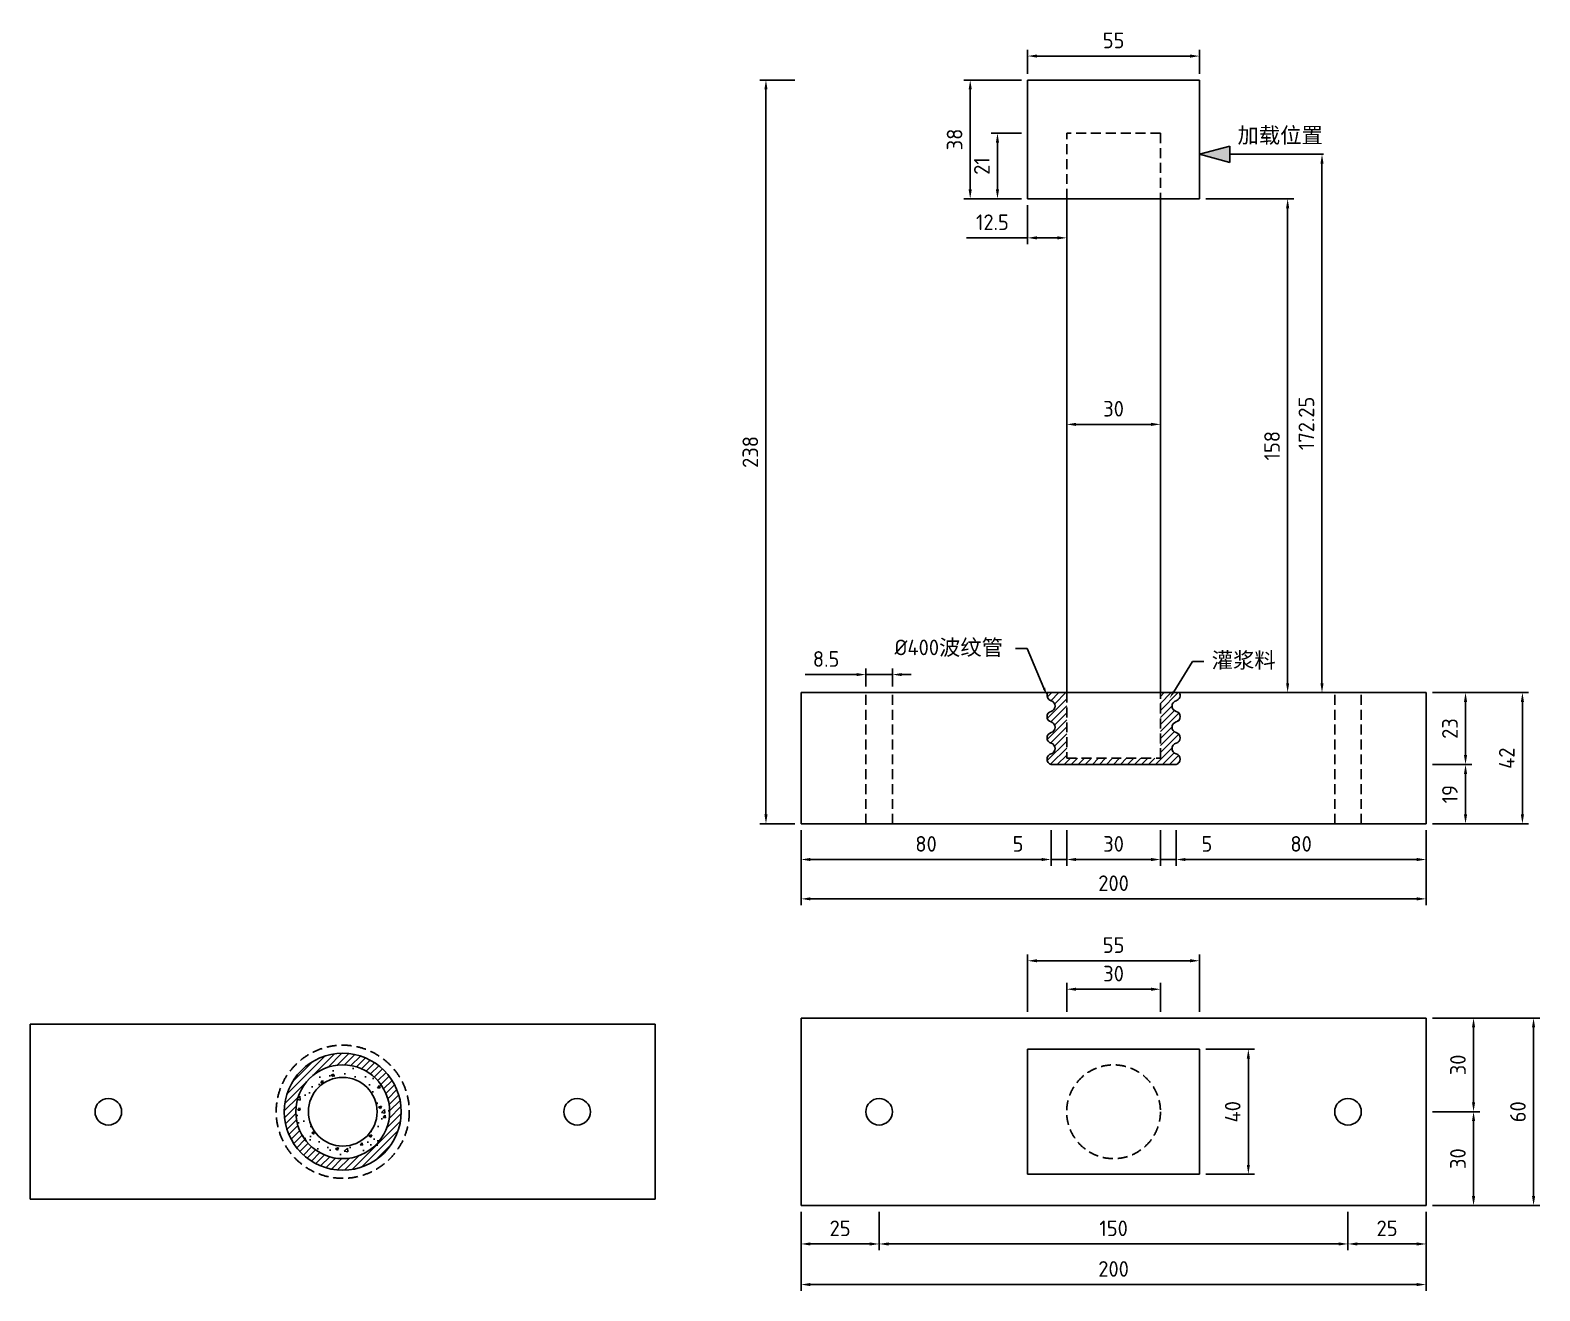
# Model space of a CAD drawing. Header units: millimetres. Extents: x 2537 to 35994, y -14212 to 3650.
# Drawn here: x 10868 to 15698, y -1180 to 2854 of the extents above; entities that cross this region are included whole.
import ezdxf
from ezdxf import colors
from ezdxf.entities.mleader import LeaderData, LeaderLine
from ezdxf.math import Vec2, Vec3

# ---------------------------------------------------------------- set-up
doc = ezdxf.new("R2010")
doc.units = ezdxf.units.MM
doc.linetypes.add('HIDDEN', pattern=[9.525, 6.35, -3.175])
doc.styles.get("Standard").update_dxf_attribs({"font": 'tssdeng.shx'})
doc.dimstyles.new('ISO-25', dxfattribs={"dimtxt": 50, "dimasz": 30, "dimexe": 20, "dimexo": 20, "dimgap": 10, "dimtad": 1, "dimlfac": 0.1, "dimdsep": 46, "dimtxsty": 'Standard', "dimcen": 30, "dimadec": 0, "dimazin": 0, "dimtfac": 1, "dimtmove": 0, "dimatfit": 3, "dimfxl": 0, "dimarcsym": 0})

# ---------------------------------------------------------------- blocks, each defined once
blk = doc.blocks.new('*D12')
at = {"color": 0, "lineweight": -2, "transparency": 16777216}
for p, q in [((15354.2, 734), (15662.2, 734)), ((15642.2, 704), (15642.2, 344)), ((15354.2, 314), (15662.2, 314))]:
    blk.add_line(p, q, dxfattribs=at)
at = {"color": 0, "transparency": 16777216}
for points in [[(15637.2, 704), (15647.2, 704), (15642.2, 734)], [(15637.2, 344), (15647.2, 344), (15642.2, 314)]]:
    blk.add_solid(points, dxfattribs=at)
at = {"layer": 'Defpoints', "color": 0, "transparency": 16777216}
for p in [(15334.2, 734), (15334.2, 314), (15642.2, 314)]:
    blk.add_point(p, dxfattribs=at)
at = {"color": 0, "transparency": 16777216, "insert": (15592.2, 524), "char_height": 50, "attachment_point": 5, "rotation": 90}
blk.add_mtext('42', dxfattribs=at)
blk = doc.blocks.new('*D9')
at = {"color": 0, "lineweight": -2, "transparency": 16777216}
for p, q in [((15354.2, 504), (15480.2, 504)), ((15460.2, 474), (15460.2, 344)), ((15354.2, 314), (15480.2, 314))]:
    blk.add_line(p, q, dxfattribs=at)
at = {"color": 0, "transparency": 16777216}
for points in [[(15455.2, 474), (15465.2, 474), (15460.2, 504)], [(15455.2, 344), (15465.2, 344), (15460.2, 314)]]:
    blk.add_solid(points, dxfattribs=at)
at = {"layer": 'Defpoints', "color": 0, "transparency": 16777216}
for p in [(15334.2, 504), (15334.2, 314), (15460.2, 314)]:
    blk.add_point(p, dxfattribs=at)
at = {"color": 0, "transparency": 16777216, "insert": (15410.2, 409), "char_height": 50, "attachment_point": 5, "rotation": 90}
blk.add_mtext('19', dxfattribs=at)
blk = doc.blocks.new('*D10')
at = {"color": 0, "lineweight": -2, "transparency": 16777216}
for p, q in [((13334.2, 294), (13334.2, 179.9)), ((14134.2, 294), (14134.2, 179.9)), ((13364.2, 199.9), (14104.2, 199.9))]:
    blk.add_line(p, q, dxfattribs=at)
at = {"color": 0, "transparency": 16777216}
for points in [[(13364.2, 204.9), (13364.2, 194.9), (13334.2, 199.9)], [(14104.2, 204.9), (14104.2, 194.9), (14134.2, 199.9)]]:
    blk.add_solid(points, dxfattribs=at)
at = {"layer": 'Defpoints', "color": 0, "transparency": 16777216}
for p in [(13334.2, 314), (14134.2, 314), (14134.2, 199.9)]:
    blk.add_point(p, dxfattribs=at)
at = {"color": 0, "transparency": 16777216, "insert": (13734.2, 249.9), "char_height": 50, "attachment_point": 5}
blk.add_mtext('80', dxfattribs=at)
blk = doc.blocks.new('*D11')
at = {"color": 0, "lineweight": -2, "transparency": 16777216}
for p, q in [((14134.2, 294), (14134.2, 179.9)), ((14184.2, 294), (14184.2, 179.9)), ((14104.2, 199.9), (13990, 199.9)), ((14184.2, 199.9), (14134.2, 199.9)), ((14214.2, 199.9), (14244.2, 199.9))]:
    blk.add_line(p, q, dxfattribs=at)
at = {"color": 0, "transparency": 16777216}
for points in [[(14104.2, 204.9), (14104.2, 194.9), (14134.2, 199.9)], [(14214.2, 204.9), (14214.2, 194.9), (14184.2, 199.9)]]:
    blk.add_solid(points, dxfattribs=at)
at = {"layer": 'Defpoints', "color": 0, "transparency": 16777216}
for p in [(14134.2, 314), (14184.2, 314), (14184.2, 199.9)]:
    blk.add_point(p, dxfattribs=at)
at = {"color": 0, "transparency": 16777216, "insert": (14028.5, 249.9), "char_height": 50, "attachment_point": 5}
blk.add_mtext('5', dxfattribs=at)
blk = doc.blocks.new('*D4')
at = {"color": 0, "lineweight": -2, "transparency": 16777216}
for p, q in [((14184.2, 294), (14184.2, 179.9)), ((14484.2, 294), (14484.2, 179.9)), ((14214.2, 199.9), (14454.2, 199.9))]:
    blk.add_line(p, q, dxfattribs=at)
at = {"color": 0, "transparency": 16777216}
for points in [[(14214.2, 204.9), (14214.2, 194.9), (14184.2, 199.9)], [(14454.2, 204.9), (14454.2, 194.9), (14484.2, 199.9)]]:
    blk.add_solid(points, dxfattribs=at)
at = {"layer": 'Defpoints', "color": 0, "transparency": 16777216}
for p in [(14184.2, 314), (14484.2, 314), (14484.2, 199.9)]:
    blk.add_point(p, dxfattribs=at)
at = {"color": 0, "transparency": 16777216, "insert": (14334.2, 249.9), "char_height": 50, "attachment_point": 5}
blk.add_mtext('30', dxfattribs=at)
blk = doc.blocks.new('*D5')
at = {"color": 0, "lineweight": -2, "transparency": 16777216}
for p, q in [((14484.2, 294), (14484.2, 179.9)), ((14534.2, 294), (14534.2, 179.9)), ((14454.2, 199.9), (14424.2, 199.9)), ((14484.2, 199.9), (14534.2, 199.9)), ((14564.2, 199.9), (14671.1, 199.9))]:
    blk.add_line(p, q, dxfattribs=at)
at = {"color": 0, "transparency": 16777216}
for points in [[(14454.2, 204.9), (14454.2, 194.9), (14484.2, 199.9)], [(14564.2, 204.9), (14564.2, 194.9), (14534.2, 199.9)]]:
    blk.add_solid(points, dxfattribs=at)
at = {"layer": 'Defpoints', "color": 0, "transparency": 16777216}
for p in [(14484.2, 314), (14534.2, 314), (14534.2, 199.9)]:
    blk.add_point(p, dxfattribs=at)
at = {"color": 0, "transparency": 16777216, "insert": (14632.7, 249.9), "char_height": 50, "attachment_point": 5}
blk.add_mtext('5', dxfattribs=at)
blk = doc.blocks.new('*D7')
at = {"color": 0, "lineweight": -2, "transparency": 16777216}
for p, q in [((14534.2, 294), (14534.2, 179.9)), ((15334.2, 294), (15334.2, 179.9)), ((14564.2, 199.9), (15304.2, 199.9))]:
    blk.add_line(p, q, dxfattribs=at)
at = {"color": 0, "transparency": 16777216}
for points in [[(14564.2, 204.9), (14564.2, 194.9), (14534.2, 199.9)], [(15304.2, 204.9), (15304.2, 194.9), (15334.2, 199.9)]]:
    blk.add_solid(points, dxfattribs=at)
at = {"layer": 'Defpoints', "color": 0, "transparency": 16777216}
for p in [(14534.2, 314), (15334.2, 314), (15334.2, 199.9)]:
    blk.add_point(p, dxfattribs=at)
at = {"color": 0, "transparency": 16777216, "insert": (14934.2, 249.9), "char_height": 50, "attachment_point": 5}
blk.add_mtext('80', dxfattribs=at)
blk = doc.blocks.new('*D8')
at = {"color": 0, "lineweight": -2, "transparency": 16777216}
for p, q in [((13334.2, 294), (13334.2, 54)), ((15334.2, 294), (15334.2, 54)), ((13364.2, 74), (15304.2, 74))]:
    blk.add_line(p, q, dxfattribs=at)
at = {"color": 0, "transparency": 16777216}
for points in [[(13364.2, 79), (13364.2, 69), (13334.2, 74)], [(15304.2, 79), (15304.2, 69), (15334.2, 74)]]:
    blk.add_solid(points, dxfattribs=at)
at = {"layer": 'Defpoints', "color": 0, "transparency": 16777216}
for p in [(13334.2, 314), (15334.2, 314), (15334.2, 74)]:
    blk.add_point(p, dxfattribs=at)
at = {"color": 0, "transparency": 16777216, "insert": (14334.2, 124), "char_height": 50, "attachment_point": 5}
blk.add_mtext('200', dxfattribs=at)
blk = doc.blocks.new('*D6')
at = {"color": 0, "lineweight": -2, "transparency": 16777216}
for p, q in [((13511.7, 791.6), (13347.1, 791.6)), ((13541.7, 754), (13541.7, 811.6)), ((13626.7, 791.6), (13541.7, 791.6)), ((13626.7, 754), (13626.7, 811.6)), ((13656.7, 791.6), (13686.7, 791.6))]:
    blk.add_line(p, q, dxfattribs=at)
at = {"color": 0, "transparency": 16777216}
for points in [[(13511.7, 796.6), (13511.7, 786.6), (13541.7, 791.6)], [(13656.7, 796.6), (13656.7, 786.6), (13626.7, 791.6)]]:
    blk.add_solid(points, dxfattribs=at)
at = {"layer": 'Defpoints', "color": 0, "transparency": 16777216}
for p in [(13626.7, 791.6), (13541.7, 734), (13626.7, 734)]:
    blk.add_point(p, dxfattribs=at)
at = {"color": 0, "transparency": 16777216, "insert": (13414.4, 841.6), "char_height": 50, "attachment_point": 5}
blk.add_mtext('8.5', dxfattribs=at)
blk = doc.blocks.new('*D13')
at = {"color": 0, "lineweight": -2, "transparency": 16777216}
for p, q in [((14184.2, 1484.6), (14184.2, 1612.3)), ((14484.2, 1484.6), (14484.2, 1612.3)), ((14214.2, 1592.3), (14454.2, 1592.3))]:
    blk.add_line(p, q, dxfattribs=at)
at = {"color": 0, "transparency": 16777216}
for points in [[(14214.2, 1597.3), (14214.2, 1587.3), (14184.2, 1592.3)], [(14454.2, 1597.3), (14454.2, 1587.3), (14484.2, 1592.3)]]:
    blk.add_solid(points, dxfattribs=at)
at = {"layer": 'Defpoints', "color": 0, "transparency": 16777216}
for p in [(14484.2, 1592.3), (14184.2, 1464.6), (14484.2, 1464.6)]:
    blk.add_point(p, dxfattribs=at)
at = {"color": 0, "transparency": 16777216, "insert": (14334.2, 1642.3), "char_height": 50, "attachment_point": 5}
blk.add_mtext('30', dxfattribs=at)
blk = doc.blocks.new('*D17')
at = {"color": 0, "lineweight": -2, "transparency": 16777216}
for p, q in [((14059.2, 2714), (14059.2, 2790.8)), ((14089.2, 2770.8), (14579.2, 2770.8)), ((14609.2, 2714), (14609.2, 2790.8))]:
    blk.add_line(p, q, dxfattribs=at)
at = {"color": 0, "transparency": 16777216}
for points in [[(14089.2, 2775.8), (14089.2, 2765.8), (14059.2, 2770.8)], [(14579.2, 2775.8), (14579.2, 2765.8), (14609.2, 2770.8)]]:
    blk.add_solid(points, dxfattribs=at)
at = {"layer": 'Defpoints', "color": 0, "transparency": 16777216}
for p in [(14609.2, 2770.8), (14059.2, 2694), (14609.2, 2694)]:
    blk.add_point(p, dxfattribs=at)
at = {"color": 0, "transparency": 16777216, "insert": (14334.2, 2820.8), "char_height": 50, "attachment_point": 5}
blk.add_mtext('55', dxfattribs=at)
blk = doc.blocks.new('*D16')
at = {"color": 0, "lineweight": -2, "transparency": 16777216}
for p, q in [((14039.2, 2694), (13855.5, 2694)), ((13875.5, 2664), (13875.5, 2344)), ((14039.2, 2314), (13855.5, 2314))]:
    blk.add_line(p, q, dxfattribs=at)
at = {"color": 0, "transparency": 16777216}
for points in [[(13870.5, 2664), (13880.5, 2664), (13875.5, 2694)], [(13870.5, 2344), (13880.5, 2344), (13875.5, 2314)]]:
    blk.add_solid(points, dxfattribs=at)
at = {"layer": 'Defpoints', "color": 0, "transparency": 16777216}
for p in [(14059.2, 2694), (13875.5, 2314), (14059.2, 2314)]:
    blk.add_point(p, dxfattribs=at)
at = {"color": 0, "transparency": 16777216, "insert": (13825.5, 2504), "char_height": 50, "attachment_point": 5, "rotation": 90}
blk.add_mtext('38', dxfattribs=at)
blk = doc.blocks.new('*D15')
at = {"color": 0, "lineweight": -2, "transparency": 16777216}
for p, q in [((14039.2, 2524), (13942.7, 2524)), ((13962.7, 2344), (13962.7, 2494)), ((14039.2, 2314), (13942.7, 2314))]:
    blk.add_line(p, q, dxfattribs=at)
at = {"color": 0, "transparency": 16777216}
for points in [[(13957.7, 2494), (13967.7, 2494), (13962.7, 2524)], [(13957.7, 2344), (13967.7, 2344), (13962.7, 2314)]]:
    blk.add_solid(points, dxfattribs=at)
at = {"layer": 'Defpoints', "color": 0, "transparency": 16777216}
for p in [(13962.7, 2524), (14059.2, 2524), (14059.2, 2314)]:
    blk.add_point(p, dxfattribs=at)
at = {"color": 0, "transparency": 16777216, "insert": (13912.7, 2419), "char_height": 50, "attachment_point": 5, "rotation": 90}
blk.add_mtext('21', dxfattribs=at)
blk = doc.blocks.new('*D14')
at = {"color": 0, "lineweight": -2, "transparency": 16777216}
for p, q in [((14059.2, 2294), (14059.2, 2169.1)), ((14184.2, 2294), (14184.2, 2169.1)), ((14059.2, 2189.1), (13863.8, 2189.1)), ((14154.2, 2189.1), (14089.2, 2189.1))]:
    blk.add_line(p, q, dxfattribs=at)
at = {"color": 0, "transparency": 16777216}
for points in [[(14089.2, 2194.1), (14089.2, 2184.1), (14059.2, 2189.1)], [(14154.2, 2194.1), (14154.2, 2184.1), (14184.2, 2189.1)]]:
    blk.add_solid(points, dxfattribs=at)
at = {"layer": 'Defpoints', "color": 0, "transparency": 16777216}
for p in [(14059.2, 2314), (14184.2, 2314), (14059.2, 2189.1)]:
    blk.add_point(p, dxfattribs=at)
at = {"color": 0, "transparency": 16777216, "insert": (13946.5, 2239.1), "char_height": 50, "attachment_point": 5}
blk.add_mtext('12.5', dxfattribs=at)
blk = doc.blocks.new('*D22')
at = {"color": 0, "lineweight": -2, "transparency": 16777216}
for p, q in [((15084.2, -927.3), (15084.2, -1050.3)), ((15334.2, -927.3), (15334.2, -1050.3)), ((15304.2, -1030.3), (15114.2, -1030.3))]:
    blk.add_line(p, q, dxfattribs=at)
at = {"color": 0, "transparency": 16777216}
for points in [[(15114.2, -1025.3), (15114.2, -1035.3), (15084.2, -1030.3)], [(15304.2, -1025.3), (15304.2, -1035.3), (15334.2, -1030.3)]]:
    blk.add_solid(points, dxfattribs=at)
at = {"layer": 'Defpoints', "color": 0, "transparency": 16777216}
for p in [(15084.2, -907.3), (15334.2, -907.3), (15084.2, -1030.3)]:
    blk.add_point(p, dxfattribs=at)
at = {"color": 0, "transparency": 16777216, "insert": (15209.2, -980.3), "char_height": 50, "attachment_point": 5}
blk.add_mtext('25', dxfattribs=at)
blk = doc.blocks.new('*D23')
at = {"color": 0, "lineweight": -2, "transparency": 16777216}
for p, q in [((13334.2, -927.3), (13334.2, -1050.3)), ((13584.2, -927.3), (13584.2, -1050.3)), ((13554.2, -1030.3), (13364.2, -1030.3))]:
    blk.add_line(p, q, dxfattribs=at)
at = {"color": 0, "transparency": 16777216}
for points in [[(13364.2, -1025.3), (13364.2, -1035.3), (13334.2, -1030.3)], [(13554.2, -1025.3), (13554.2, -1035.3), (13584.2, -1030.3)]]:
    blk.add_solid(points, dxfattribs=at)
at = {"layer": 'Defpoints', "color": 0, "transparency": 16777216}
for p in [(13334.2, -907.3), (13584.2, -907.3), (13334.2, -1030.3)]:
    blk.add_point(p, dxfattribs=at)
at = {"color": 0, "transparency": 16777216, "insert": (13459.2, -980.3), "char_height": 50, "attachment_point": 5}
blk.add_mtext('25', dxfattribs=at)
blk = doc.blocks.new('*D19')
at = {"color": 0, "lineweight": -2, "transparency": 16777216}
for p, q in [((13334.2, -927.3), (13334.2, -1180.2)), ((15334.2, -927.3), (15334.2, -1180.2)), ((13364.2, -1160.2), (15304.2, -1160.2))]:
    blk.add_line(p, q, dxfattribs=at)
at = {"color": 0, "transparency": 16777216}
for points in [[(13364.2, -1155.2), (13364.2, -1165.2), (13334.2, -1160.2)], [(15304.2, -1155.2), (15304.2, -1165.2), (15334.2, -1160.2)]]:
    blk.add_solid(points, dxfattribs=at)
at = {"layer": 'Defpoints', "color": 0, "transparency": 16777216}
for p in [(13334.2, -907.3), (15334.2, -907.3), (15334.2, -1160.2)]:
    blk.add_point(p, dxfattribs=at)
at = {"color": 0, "transparency": 16777216, "insert": (14334.2, -1110.2), "char_height": 50, "attachment_point": 5}
blk.add_mtext('200', dxfattribs=at)
blk = doc.blocks.new('*D20')
at = {"color": 0, "lineweight": -2, "transparency": 16777216}
for p, q in [((15354.2, -307.3), (15697.9, -307.3)), ((15677.9, -337.3), (15677.9, -877.3)), ((15354.2, -907.3), (15697.9, -907.3))]:
    blk.add_line(p, q, dxfattribs=at)
at = {"color": 0, "transparency": 16777216}
for points in [[(15672.9, -337.3), (15682.9, -337.3), (15677.9, -307.3)], [(15672.9, -877.3), (15682.9, -877.3), (15677.9, -907.3)]]:
    blk.add_solid(points, dxfattribs=at)
at = {"layer": 'Defpoints', "color": 0, "transparency": 16777216}
for p in [(15334.2, -307.3), (15334.2, -907.3), (15677.9, -907.3)]:
    blk.add_point(p, dxfattribs=at)
at = {"color": 0, "transparency": 16777216, "insert": (15627.9, -607.3), "char_height": 50, "attachment_point": 5, "rotation": 90}
blk.add_mtext('60', dxfattribs=at)
blk = doc.blocks.new('*D25')
at = {"color": 0, "lineweight": -2, "transparency": 16777216}
for p, q in [((15354.2, -307.3), (15505.9, -307.3)), ((15485.9, -577.3), (15485.9, -337.3)), ((15354.2, -607.3), (15505.9, -607.3))]:
    blk.add_line(p, q, dxfattribs=at)
at = {"color": 0, "transparency": 16777216}
for points in [[(15480.9, -337.3), (15490.9, -337.3), (15485.9, -307.3)], [(15480.9, -577.3), (15490.9, -577.3), (15485.9, -607.3)]]:
    blk.add_solid(points, dxfattribs=at)
at = {"layer": 'Defpoints', "color": 0, "transparency": 16777216}
for p in [(15334.2, -307.3), (15485.9, -307.3), (15334.2, -607.3)]:
    blk.add_point(p, dxfattribs=at)
at = {"color": 0, "transparency": 16777216, "insert": (15435.9, -457.3), "char_height": 50, "attachment_point": 5, "rotation": 90}
blk.add_mtext('30', dxfattribs=at)
blk = doc.blocks.new('*D26')
at = {"color": 0, "lineweight": -2, "transparency": 16777216}
for p, q in [((15354.2, -607.3), (15505.9, -607.3)), ((15485.9, -637.3), (15485.9, -877.3)), ((15354.2, -907.3), (15505.9, -907.3))]:
    blk.add_line(p, q, dxfattribs=at)
at = {"color": 0, "transparency": 16777216}
for points in [[(15480.9, -637.3), (15490.9, -637.3), (15485.9, -607.3)], [(15480.9, -877.3), (15490.9, -877.3), (15485.9, -907.3)]]:
    blk.add_solid(points, dxfattribs=at)
at = {"layer": 'Defpoints', "color": 0, "transparency": 16777216}
for p in [(15334.2, -607.3), (15334.2, -907.3), (15485.9, -907.3)]:
    blk.add_point(p, dxfattribs=at)
at = {"color": 0, "transparency": 16777216, "insert": (15435.9, -757.3), "char_height": 50, "attachment_point": 5, "rotation": 90}
blk.add_mtext('30', dxfattribs=at)
blk = doc.blocks.new('*D21')
at = {"color": 0, "lineweight": -2, "transparency": 16777216}
for p, q in [((13584.2, -927.3), (13584.2, -1050.3)), ((15084.2, -927.3), (15084.2, -1050.3)), ((13614.2, -1030.3), (15054.2, -1030.3))]:
    blk.add_line(p, q, dxfattribs=at)
at = {"color": 0, "transparency": 16777216}
for points in [[(13614.2, -1025.3), (13614.2, -1035.3), (13584.2, -1030.3)], [(15054.2, -1025.3), (15054.2, -1035.3), (15084.2, -1030.3)]]:
    blk.add_solid(points, dxfattribs=at)
at = {"layer": 'Defpoints', "color": 0, "transparency": 16777216}
for p in [(13584.2, -907.3), (15084.2, -907.3), (15084.2, -1030.3)]:
    blk.add_point(p, dxfattribs=at)
at = {"color": 0, "transparency": 16777216, "insert": (14334.2, -980.3), "char_height": 50, "attachment_point": 5}
blk.add_mtext('150', dxfattribs=at)
blk = doc.blocks.new('*D24')
at = {"color": 0, "lineweight": -2, "transparency": 16777216}
for p, q in [((14059.2, -287.3), (14059.2, -104.1)), ((14089.2, -124.1), (14579.2, -124.1)), ((14609.2, -287.3), (14609.2, -104.1))]:
    blk.add_line(p, q, dxfattribs=at)
at = {"color": 0, "transparency": 16777216}
for points in [[(14089.2, -119.1), (14089.2, -129.1), (14059.2, -124.1)], [(14579.2, -119.1), (14579.2, -129.1), (14609.2, -124.1)]]:
    blk.add_solid(points, dxfattribs=at)
at = {"layer": 'Defpoints', "color": 0, "transparency": 16777216}
for p in [(14609.2, -124.1), (14059.2, -307.3), (14609.2, -307.3)]:
    blk.add_point(p, dxfattribs=at)
at = {"color": 0, "transparency": 16777216, "insert": (14334.2, -74.1), "char_height": 50, "attachment_point": 5}
blk.add_mtext('55', dxfattribs=at)
blk = doc.blocks.new('*D18')
at = {"color": 0, "lineweight": -2, "transparency": 16777216}
for p, q in [((14184.2, -287.3), (14184.2, -195.2)), ((14214.2, -215.2), (14454.2, -215.2)), ((14484.2, -287.3), (14484.2, -195.2))]:
    blk.add_line(p, q, dxfattribs=at)
at = {"color": 0, "transparency": 16777216}
for points in [[(14214.2, -210.2), (14214.2, -220.2), (14184.2, -215.2)], [(14454.2, -210.2), (14454.2, -220.2), (14484.2, -215.2)]]:
    blk.add_solid(points, dxfattribs=at)
at = {"layer": 'Defpoints', "color": 0, "transparency": 16777216}
for p in [(14484.2, -215.2), (14184.2, -307.3), (14484.2, -307.3)]:
    blk.add_point(p, dxfattribs=at)
at = {"color": 0, "transparency": 16777216, "insert": (14334.2, -165.2), "char_height": 50, "attachment_point": 5}
blk.add_mtext('30', dxfattribs=at)
blk = doc.blocks.new('*D27')
at = {"color": 0, "lineweight": -2, "transparency": 16777216}
for p, q in [((14629.2, -407.3), (14785.4, -407.3)), ((14765.4, -437.3), (14765.4, -777.3)), ((14629.2, -807.3), (14785.4, -807.3))]:
    blk.add_line(p, q, dxfattribs=at)
at = {"color": 0, "transparency": 16777216}
for points in [[(14760.4, -437.3), (14770.4, -437.3), (14765.4, -407.3)], [(14760.4, -777.3), (14770.4, -777.3), (14765.4, -807.3)]]:
    blk.add_solid(points, dxfattribs=at)
at = {"layer": 'Defpoints', "color": 0, "transparency": 16777216}
for p in [(14609.2, -407.3), (14609.2, -807.3), (14765.4, -807.3)]:
    blk.add_point(p, dxfattribs=at)
at = {"color": 0, "transparency": 16777216, "insert": (14715.4, -607.3), "char_height": 50, "attachment_point": 5, "rotation": 90}
blk.add_mtext('40', dxfattribs=at)
blk = doc.blocks.new('*D28')
at = {"color": 0, "lineweight": -2, "transparency": 16777216}
for p, q in [((14629.2, 2314), (14911.1, 2314)), ((14891.1, 2284), (14891.1, 764)), ((14629.2, 734), (14911.1, 734))]:
    blk.add_line(p, q, dxfattribs=at)
at = {"color": 0, "transparency": 16777216}
for points in [[(14886.1, 2284), (14896.1, 2284), (14891.1, 2314)], [(14886.1, 764), (14896.1, 764), (14891.1, 734)]]:
    blk.add_solid(points, dxfattribs=at)
at = {"layer": 'Defpoints', "color": 0, "transparency": 16777216}
for p in [(14609.2, 2314), (14609.2, 734), (14891.1, 734)]:
    blk.add_point(p, dxfattribs=at)
at = {"color": 0, "transparency": 16777216, "insert": (14841.1, 1524), "char_height": 50, "attachment_point": 5, "rotation": 90}
blk.add_mtext('158', dxfattribs=at)
blk = doc.blocks.new('*D38')
at = {"color": 0, "lineweight": -2, "transparency": 16777216}
for p, q in [((15354.2, 734), (15480.2, 734)), ((15460.2, 534), (15460.2, 704)), ((15354.2, 504), (15480.2, 504))]:
    blk.add_line(p, q, dxfattribs=at)
at = {"color": 0, "transparency": 16777216}
for points in [[(15455.2, 704), (15465.2, 704), (15460.2, 734)], [(15455.2, 534), (15465.2, 534), (15460.2, 504)]]:
    blk.add_solid(points, dxfattribs=at)
at = {"layer": 'Defpoints', "color": 0, "transparency": 16777216}
for p in [(15334.2, 734), (15460.2, 734), (15334.2, 504)]:
    blk.add_point(p, dxfattribs=at)
at = {"color": 0, "transparency": 16777216, "insert": (15410.2, 619), "char_height": 50, "attachment_point": 5, "rotation": 90}
blk.add_mtext('23', dxfattribs=at)
blk = doc.blocks.new('*D39')
at = {"color": 0, "lineweight": -2, "transparency": 16777216}
for p, q in [((13314.2, 2694), (13202, 2694)), ((13222, 344), (13222, 2664)), ((13314.2, 314), (13202, 314))]:
    blk.add_line(p, q, dxfattribs=at)
at = {"color": 0, "transparency": 16777216}
for points in [[(13217, 2664), (13227, 2664), (13222, 2694)], [(13217, 344), (13227, 344), (13222, 314)]]:
    blk.add_solid(points, dxfattribs=at)
at = {"layer": 'Defpoints', "color": 0, "transparency": 16777216}
for p in [(13222, 2694), (13334.2, 2694), (13334.2, 314)]:
    blk.add_point(p, dxfattribs=at)
at = {"color": 0, "transparency": 16777216, "insert": (13172, 1504), "char_height": 50, "attachment_point": 5, "rotation": 90}
blk.add_mtext('238', dxfattribs=at)
blk = doc.blocks.new('*D40')
at = {"color": 0, "lineweight": -2, "transparency": 16777216}
for p, q in [((14985.8, 2456.5), (14981, 2456.5)), ((15001, 2426.5), (15001, 764)), ((14985.8, 734), (14981, 734))]:
    blk.add_line(p, q, dxfattribs=at)
at = {"color": 0, "transparency": 16777216}
for points in [[(14996, 2426.5), (15006, 2426.5), (15001, 2456.5)], [(14996, 764), (15006, 764), (15001, 734)]]:
    blk.add_solid(points, dxfattribs=at)
at = {"layer": 'Defpoints', "color": 0, "transparency": 16777216}
for p in [(15005.8, 2456.5), (15001, 734), (15005.8, 734)]:
    blk.add_point(p, dxfattribs=at)
at = {"color": 0, "transparency": 16777216, "insert": (14951, 1595.3), "char_height": 50, "attachment_point": 5, "rotation": 90}
blk.add_mtext('172.25', dxfattribs=at)

msp = doc.modelspace()

# ---------------------------------------------------------------- hatches: boundary and pattern name
h = msp.add_hatch(color=256)
h.dxf.hatch_style = 1
h.paths.add_polyline_path([(14705.782, 2482.384), (14609.19, 2456.502), (14705.782, 2430.62)])
h = msp.add_hatch()
h.set_pattern_fill('ANSI31', color=256, scale=5)
h.paths.add_polyline_path([(14134.19, 674.002, 0.76470588), (14134.19, 640.002, -0.76470588), (14134.19, 606.002, 0.76470588), (14134.19, 572.002, -0.76470588), (14134.19, 538.002, 0.76470588), (14134.19, 504.002), (14534.19, 504.002, 0.76470588), (14534.19, 538.002, -0.76470588), (14534.19, 572.002, 0.76470588), (14534.19, 606.002, -0.76470588), (14534.19, 640.002, 0.76470588), (14534.19, 674.002, -0.76470588), (14534.19, 708.002, 0.49605437), (14544.717, 734.002), (14484.19, 734.002), (14484.19, 524.002), (14184.19, 524.002), (14184.19, 734.002), (14123.662, 734.002, 0.49605437), (14134.19, 708.002, -0.76470588)])
h = msp.add_hatch()
h.set_pattern_fill('AR-CONC', color=256, scale=5)
h.set_pattern_definition([(50, (2713.8, 91.4), (910.923, -79.695), [95.25, -1047.75]), (355, (2713.8, 91.4), (-176.22, 955.28), [76.2, -838.2]), (100.451, (2789.7, 84.7), (734.71, 875.59), [80.95, -890.45]), (46.184, (2713.8, 345.4), (1355.4, -210.21), [142.87, -1571.62]), (96.636, (2826.7, 327.9), (1187.02, 1237.13), [121.43, -1335.68]), (351.184, (2713.8, 345.4), (1187.02, 1237.13), [114.3, -1257.3]), (21, (2840.8, 281.9), (758.07, -511.326), [95.25, -1047.75]), (326, (2840.8, 281.9), (309.01, 920.94), [76.2, -838.2]), (71.451, (2904, 239.3), (1067.08, 409.61), [80.95, -890.45]), (37.5, (2713.8, 91.38), (15.443, 422.775), [0, -828.04, 0, -850.9, 0, -841.375]), (7.5, (2713.8, 91.4), (334.098, 500.903), [0, -485.14, 0, -808.99, 0, -320.675]), (327.5, (2430.6, 91.38), (677.953, -28.644), [0, -317.5, 0, -990.6, 0, -1314.45]), (317.5, (2303.6, 91.4), (740.646, 127.132), [0, -412.75, 0, -657.86, 0, -933.45])])
h.paths.add_polyline_path([(11671.396, -607.254, 1), (12045.396, -607.254, 1)])
h.paths.add_polyline_path([(12008.396, -607.254, -1), (11708.396, -607.254, -1)], flags=16)
h.paths.add_polyline_path([(11968.396, -607.254, -1), (11748.396, -607.254, -1)], flags=0)
h.paths.add_polyline_path([(11748.396, -607.254, 1), (11968.396, -607.254, 1)], flags=0)
h = msp.add_hatch()
h.set_pattern_fill('ANSI31', color=256, scale=5)
h.set_pattern_definition([(45, (2723.4, 91.378), (-11.22532, 11.22532), [])])
h.paths.add_polyline_path([(11680.999, -607.254, 1), (12054.999, -607.254, 1)])
h.paths.add_polyline_path([(12017.999, -607.254, -1), (11717.999, -607.254, -1)], flags=16)
h.paths.add_polyline_path([(11977.999, -607.254, -1), (11757.999, -607.254, -1)], flags=0)
h = msp.add_hatch()
h.set_pattern_fill('AR-CONC', color=256, scale=0.5)
h.set_pattern_definition([(50, (2723.4, 91.38), (91.09233, -7.96954), [9.525, -104.775]), (355, (2723.4, 91.38), (-17.6217, 95.5284), [7.62, -83.8203]), (100.4514, (2730.99, 90.71), (73.4706, 87.5589), [8.095, -89.0451]), (46.1842, (2723.4, 116.78), (135.5395, -21.0212), [14.2875, -157.1625]), (96.6356, (2734.7, 115.03), (118.702, 123.713), [12.1425, -133.5678]), (351.1842, (2723.4, 116.78), (118.702, 123.713), [11.43, -125.7299]), (21, (2736.1, 110.43), (75.8072, -51.1326), [9.525, -104.775]), (326, (2736.1, 110.43), (30.901, 92.094), [7.62, -83.82]), (71.4514, (2742.42, 106.17), (106.7082, 40.9614), [8.095, -89.045]), (37.5, (2723.4, 91.38), (1.5443, 42.27752), [0, -82.804, 0, -85.09, 0, -84.1375]), (7.5, (2723.4, 91.38), (33.40983, 50.09029), [0, -48.514, 0, -80.899, 0, -32.0675]), (327.5, (2695.08, 91.38), (67.7953, -2.86437), [0, -31.75, 0, -99.06, 0, -131.445]), (317.5, (2682.38, 91.38), (74.0646, 12.71325), [0, -41.275, 0, -65.786, 0, -93.345])])
h.paths.add_polyline_path([(11757.999, -607.254, 1), (11977.999, -607.254, 1)], flags=17)
edge = h.paths.add_edge_path()
edge.add_arc((11867.999, -607.254), 150, 0, 360)

# ---------------------------------------------------------------- linework, layer by layer
for p, q in [((14609.19, 2694.002), (14059.19, 2694.002)), ((14059.19, 2694.002), (14059.19, 2314.002)), ((14609.19, 2694.002), (14609.19, 2314.002)), ((14609.19, 2456.502), (14705.782, 2482.384)), ((14705.782, 2482.384), (14705.782, 2430.62)), ((14609.19, 2456.502), (14705.782, 2430.62)), ((14705.782, 2456.502), (15005.782, 2456.502)), ((14059.19, 2314.002), (14609.19, 2314.002)), ((14184.19, 2314.002), (14184.19, 734.002)), ((14484.19, 734.002), (14484.19, 2314.002)), ((13334.19, 734.002), (15334.19, 734.002)), ((13334.19, 734.002), (13334.19, 314.002)), ((15334.19, 314.002), (15334.19, 734.002)), ((14134.19, 504.002), (14534.19, 504.002)), ((13334.19, 314.002), (15334.19, 314.002)), ((10867.999, -887.254), (10867.999, -327.254)), ((10867.999, -327.254), (12867.999, -327.254)), ((12867.999, -887.254), (12867.999, -327.254)), ((13334.19, -907.254), (13334.19, -307.254)), ((13334.19, -307.254), (15334.19, -307.254)), ((15334.19, -907.254), (15334.19, -307.254)), ((14059.19, -407.254), (14609.19, -407.254)), ((14059.19, -807.254), (14059.19, -407.254)), ((14609.19, -407.254), (14609.19, -807.254)), ((14609.19, -807.254), (14059.19, -807.254)), ((12867.999, -887.254), (10867.999, -887.254)), ((15334.19, -907.254), (13334.19, -907.254))]:
    msp.add_line(p, q)
at = {"linetype": 'HIDDEN', "ltscale": 5}
for p, q in [((14484.19, 2524.002), (14184.19, 2524.002)), ((14184.19, 2314.002), (14184.19, 2524.002)), ((14484.19, 2524.002), (14484.19, 2314.002)), ((13541.69, 314.002), (13541.69, 734.002)), ((13626.69, 314.002), (13626.69, 734.002)), ((14184.19, 734.002), (14184.19, 524.002)), ((14484.19, 524.002), (14484.19, 734.002)), ((15041.69, 314.002), (15041.69, 734.002)), ((15126.69, 314.002), (15126.69, 734.002)), ((14184.19, 524.002), (14484.19, 524.002))]:
    msp.add_line(p, q, dxfattribs=at)
for centre, radius in [((11867.999, -607.254), 213), ((14334.19, -607.254), 150)]:
    msp.add_circle(centre, radius, dxfattribs=at)
for centre, radius in [((11867.999, -607.254), 187), ((11867.999, -607.254), 150), ((11867.999, -607.254), 110), ((11117.999, -607.254), 42.5), ((11117.999, -607.254), 42.5), ((12617.999, -607.254), 42.5), ((12617.999, -607.254), 42.5), ((13584.19, -607.254), 42.5), ((15084.19, -607.254), 42.5)]:
    msp.add_circle(centre, radius)
for centre, start, end in [((14138.805, 725.002), 149.275068, 254.810713), ((14529.574, 725.002), 285.189287, 30.724932), ((14129.574, 691.002), 285.189287, 74.810713), ((14538.805, 691.002), 105.189287, 254.810713), ((14138.805, 657.002), 105.189287, 254.810713), ((14129.574, 623.002), 285.189287, 74.810713), ((14538.805, 623.002), 105.189287, 254.810713), ((14529.574, 657.002), 285.189287, 74.810713), ((14138.805, 589.002), 105.189287, 254.810713), ((14529.574, 589.002), 285.189287, 74.810713), ((14138.805, 521.002), 105.189287, 254.810713), ((14129.574, 555.002), 285.189287, 74.810713), ((14538.805, 555.002), 105.189287, 254.810713), ((14529.574, 521.002), 285.189287, 74.810713)]:
    msp.add_arc(centre, 17.615, start, end)

# ---------------------------------------------------------------- texts
at = {"insert": (14730.703, 2542.411), "char_height": 50, "attachment_point": 1}
msp.add_mtext_dynamic_manual_height_columns('{\\fSimSun|b0|i0|c134|p2;加载位置}', width=355.83542, gutter_width=12.5, heights=[0], dxfattribs=at)

# ---------------------------------------------------------------- dimensions: what is measured, and where the dimension line sits
for base, p1, p2, picture, middle in [((14609.19, 2770.829), (14059.19, 2694.002), (14609.19, 2694.002), '*D17', (14334.19, 2820.829)), ((14484.19, 1592.334), (14184.19, 1464.596), (14484.19, 1464.596), '*D13', (14334.19, 1642.334)), ((14134.19, 199.895), (13334.19, 314.002), (14134.19, 314.002), '*D10', (13734.19, 249.895)), ((15334.19, 74.039), (13334.19, 314.002), (15334.19, 314.002), '*D8', (14334.19, 124.039)), ((14484.19, 199.895), (14184.19, 314.002), (14484.19, 314.002), '*D4', (14334.19, 249.895)), ((14534.19, 199.895), (14484.19, 314.002), (14534.19, 314.002), '*D5', (14632.651, 249.895)), ((15334.19, 199.895), (14534.19, 314.002), (15334.19, 314.002), '*D7', (14934.19, 249.895)), ((14609.19, -124.054), (14059.19, -307.254), (14609.19, -307.254), '*D24', (14334.19, -74.054)), ((14484.19, -215.185), (14184.19, -307.254), (14484.19, -307.254), '*D18', (14334.19, -165.185)), ((13334.19, -1030.294), (13584.19, -907.254), (13334.19, -907.254), '*D23', (13459.19, -980.294)), ((15334.19, -1160.205), (13334.19, -907.254), (15334.19, -907.254), '*D19', (14334.19, -1110.205)), ((15084.19, -1030.294), (13584.19, -907.254), (15084.19, -907.254), '*D21', (14334.19, -980.294)), ((15084.19, -1030.294), (15334.19, -907.254), (15084.19, -907.254), '*D22', (15209.19, -980.294))]:
    dim = msp.add_linear_dim(base=base, p1=p1, p2=p2, dimstyle='ISO-25', override={"dimgap": 25})
    dim.commit()
    dim.dimension.update_dxf_attribs({"geometry": picture, "text_midpoint": middle})
for base, p1, p2, angle, picture, middle in [((13221.96, 2694.002), (13334.19, 314.002), (13334.19, 2694.002), 90, '*D39', (13171.96, 1504.002)), ((13875.512, 2314.002), (14059.19, 2694.002), (14059.19, 2314.002), 90, '*D16', (13825.512, 2504.002)), ((13962.696, 2524.002), (14059.19, 2314.002), (14059.19, 2524.002), 90, '*D15', (13912.696, 2419.002)), ((15000.971, 734.002), (15005.782, 2456.502), (15005.782, 734.002), 90, '*D40', (14950.971, 1595.252)), ((14059.19, 2189.117), (14184.19, 2314.002), (14059.19, 2314.002), 180, '*D14', (13946.497, 2239.117)), ((14891.089, 734.002), (14609.19, 2314.002), (14609.19, 734.002), 90, '*D28', (14841.089, 1524.002)), ((15642.159, 314.002), (15334.19, 734.002), (15334.19, 314.002), 90, '*D12', (15592.159, 524.002)), ((15460.195, 734.002), (15334.19, 504.002), (15334.19, 734.002), 90, '*D38', (15410.195, 619.002)), ((15460.195, 314.002), (15334.19, 504.002), (15334.19, 314.002), 90, '*D9', (15410.195, 409.002)), ((15677.876, -907.254), (15334.19, -307.254), (15334.19, -907.254), 90, '*D20', (15627.876, -607.254)), ((15485.901, -307.254), (15334.19, -607.254), (15334.19, -307.254), 90, '*D25', (15435.901, -457.254)), ((14765.447, -807.254), (14609.19, -407.254), (14609.19, -807.254), 90, '*D27', (14715.447, -607.254)), ((15485.901, -907.254), (15334.19, -607.254), (15334.19, -907.254), 90, '*D26', (15435.901, -757.254))]:
    dim = msp.add_linear_dim(base=base, p1=p1, p2=p2, angle=angle, dimstyle='ISO-25', override={"dimgap": 25})
    dim.commit()
    dim.dimension.update_dxf_attribs({"geometry": picture, "text_midpoint": middle})
for base, p1, p2, picture, middle in [((13626.69, 791.581), (13541.69, 734.002), (13626.69, 734.002), '*D6', (13414.382, 791.581)), ((14184.19, 199.895), (14134.19, 314.002), (14184.19, 314.002), '*D11', (14028.463, 199.895))]:
    dim = msp.add_linear_dim(base=base, p1=p1, p2=p2, dimstyle='ISO-25', override={"dimgap": 25})
    dim.commit()
    dim.dimension.update_dxf_attribs({"geometry": picture, "text_midpoint": middle, "dimtype": 160})

# ---------------------------------------------------------------- leaders
ml = msp.add_multileader_mtext('Standard')
ml.set_content('%%c400{\\fSimSun|b0|i0|c134|p2;波纹管}', color=256)
ml.set_leader_properties()
ml.build(insert=Vec2(0, 0))
ml.multileader.update_dxf_attribs({"dogleg_length": 36.849, "arrow_head_size": 25})
ctx = ml.context
ctx.base_point, ctx.char_height, ctx.arrow_head_size, ctx.landing_gap_size, ctx.plane_origin = Vec3(13608.29, 874.956), 50, 25, 25, Vec3(14121.19, 725.031)
notes = []
notes.append((ctx, [(0, (1, 1, 0), (14057.677, 874.956), (-1, 0), 36.849, [(0, [(14121.19, 725.031)], 0, [])])]))
ctx.mtext.insert, ctx.mtext.flow_direction = Vec3(13633.29, 903.587), 5
ml = msp.add_multileader_mtext('Standard')
ml.set_content('{\\fSimSun|b0|i0|c134|p2;灌浆料}', color=256)
ml.set_leader_properties()
ml.build(insert=Vec2(0, 0))
ml.multileader.update_dxf_attribs({"arrow_head_size": 25})
ctx = ml.context
ctx.base_point, ctx.char_height, ctx.arrow_head_size, ctx.landing_gap_size, ctx.plane_origin = Vec3(14623.088, 833.95), 50, 25, 25, Vec3(14513.365, 715.543)
notes.append((ctx, [(0, (1, 1, 0), (14586.239, 833.95), (1, 0), 36.849, [(0, [(14513.365, 715.543)], 0, [])])]))
ctx.mtext.insert, ctx.mtext.flow_direction = Vec3(14648.088, 862.581), 5
for ctx, leaders in notes:
    for number, flags, end, landing, length, lines in leaders:
        leader = LeaderData()
        leader.index, (leader.has_last_leader_line, leader.has_dogleg_vector, leader.attachment_direction) = number, flags
        leader.last_leader_point, leader.dogleg_vector, leader.dogleg_length = Vec3(end), Vec3(landing), length
        for number, points, colour, breaks in lines:
            line = LeaderLine()
            line.index, line.vertices, line.color, line.breaks = number, Vec3.list(points), colors.encode_raw_color(colour), breaks
            leader.lines.append(line)
        ctx.leaders.append(leader)

doc.saveas('drawing.dxf')
